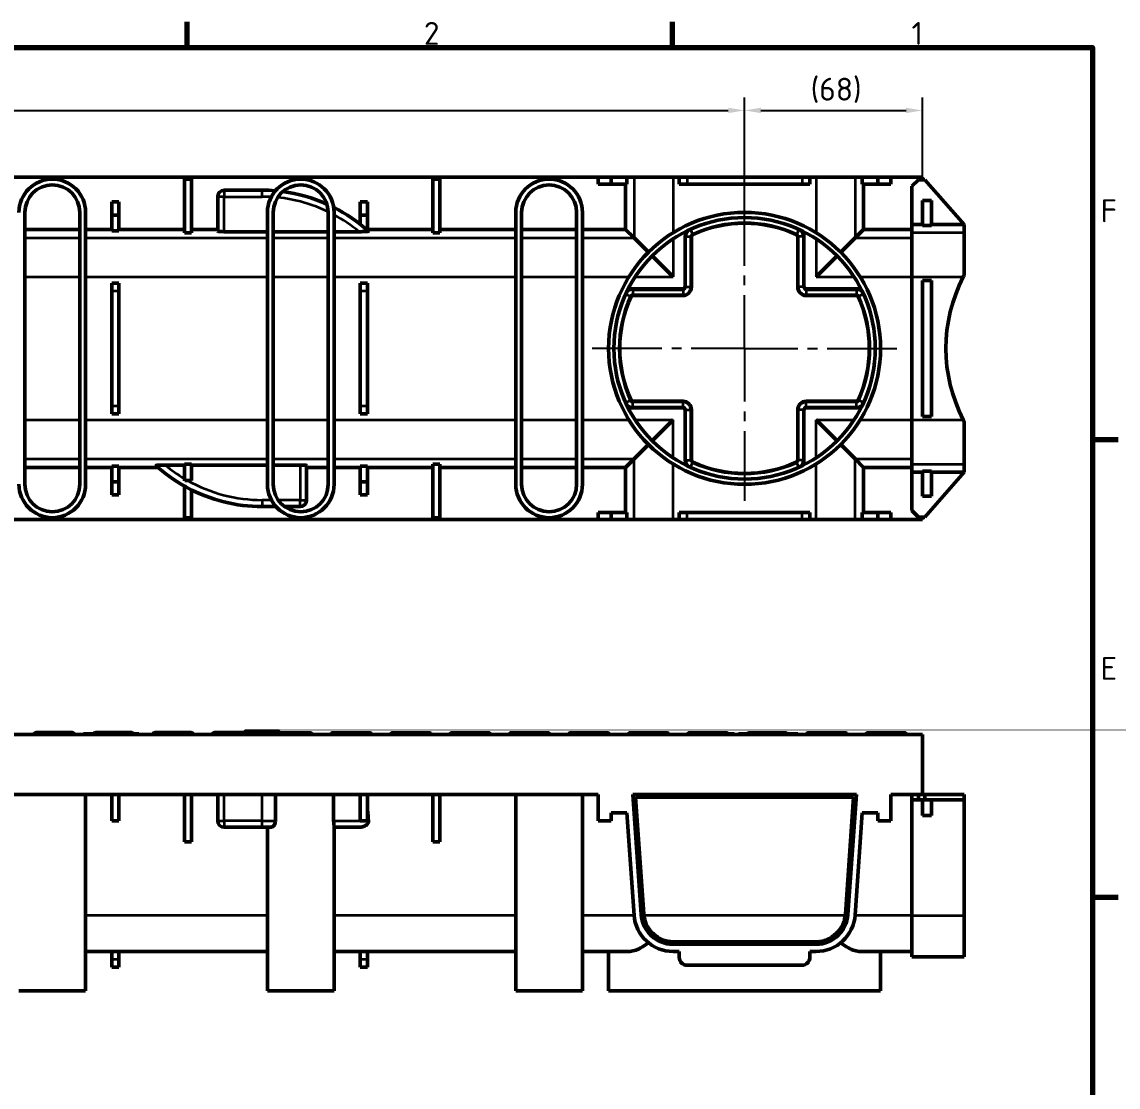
# Model space of a CAD drawing. Header units: millimetres. Extents: x 0 to 1485, y 0 to 1050.
# Drawn here: x 1050.5 to 1469.8, y 627.4 to 1034.7 of the extents above; entities that cross this region are included whole.
import ezdxf

# ---------------------------------------------------------------- set-up
doc = ezdxf.new("R2010")
doc.units = ezdxf.units.MM
doc.header["$LTSCALE"] = 2.5
for name, color, linetype, lineweight in [('Bemaßung (ISO)', 7, 'Continuous', 25), ('Mittelpunktmarkierung (ISO)', 7, 'Continuous', 25), ('Rahmen (ISO)', 7, 'Continuous', 70), ('Sichtbar (ISO)', 7, 'Continuous', 50), ('Sichtbar schmal (ISO)', 7, 'Continuous', 35)]:
    doc.layers.add(name, color=color, linetype=linetype, lineweight=lineweight)
doc.styles.add('Notiztext (DIN)', font='isocpeur.ttf')
doc.styles.add('TXT 3_5', font='isocpeur.ttf')
doc.dimstyles.new('Anrin Standard (DIN)', dxfattribs={"dimscale": 2.5, "dimtxt": 3.5, "dimasz": 2.5, "dimexe": 2, "dimexo": 0, "dimgap": 0.8, "dimtad": 1, "dimrnd": 1e-08, "dimtxsty": 'TXT 3_5', "dimcen": 0.09, "dimdle": 10, "dimclrd": 256, "dimclre": 256, "dimclrt": 256, "dimadec": 0, "dimazin": 2, "dimtfac": 0.714286, "dimtmove": 0, "dimatfit": 3, "dimfxl": 1, "dimtolj": 1, "dimlwd": -1, "dimlwe": -1, "dimarcsym": 0})

# ---------------------------------------------------------------- blocks, each defined once
blk = doc.blocks.new('Ränder Standardrahmen')
at = {"layer": 'Rahmen (ISO)'}
for p, q in [((445.5, 410), (445.5, 413.9)), ((519.75, 410), (519.75, 413.9)), ((584, 350), (587.9, 350)), ((584, 280), (587.9, 280))]:
    blk.add_line(p, q, dxfattribs=at)
at = {"layer": 'Rahmen (ISO)', "flags": 128}
blk.add_lwpolyline([(10, 10), (10, 410), (584, 410), (584, 10), (10, 10)], dxfattribs=at)
at = {"layer": 'Rahmen (ISO)', "char_height": 3.5, "attachment_point": 7, "style": 'Notiztext (DIN)'}
for s, insert in [('2', (481.7, 410.4)), ('1', (556.3, 410.4)), ('F', (585.23, 383.25)), ('E', (585.23, 313.25))]:
    blk.add_mtext(s, dxfattribs=dict(at, insert=insert))
blk = doc.blocks.new('*D23')
at = {"layer": 'Bemaßung (ISO)', "transparency": 16777216}
for p, q in [((457.9, 968.15), (457.9, 1005.9)), ((1326.9, 968.15), (1326.9, 1005.9)), ((464.15, 1000.9), (1320.65, 1000.9))]:
    blk.add_line(p, q, dxfattribs=at)
for points in [[(464.15, 1001.94), (464.15, 999.86), (457.9, 1000.9)], [(1320.65, 1001.94), (1320.65, 999.86), (1326.9, 1000.9)]]:
    blk.add_solid(points, dxfattribs=at)
at = {"layer": 'Defpoints', "color": 0, "transparency": 16777216}
for p in [(1326.9, 1000.9), (457.9, 968.15), (1326.9, 968.15)]:
    blk.add_point(p, dxfattribs=at)
at = {"layer": 'Bemaßung (ISO)', "transparency": 16777216, "insert": (884.12, 1011.65), "char_height": 8.75, "attachment_point": 1, "style": 'TXT 3_5'}
blk.add_mtext('\\A1;869', dxfattribs=at)
blk = doc.blocks.new('*D25')
at = {"layer": 'Bemaßung (ISO)', "transparency": 16777216}
for p, q in [((1326.9, 968.15), (1326.9, 1005.9)), ((1394.9, 975.4), (1394.9, 1005.9)), ((1333.15, 1000.9), (1388.65, 1000.9))]:
    blk.add_line(p, q, dxfattribs=at)
for points in [[(1333.15, 1001.94), (1333.15, 999.86), (1326.9, 1000.9)], [(1388.65, 1001.94), (1388.65, 999.86), (1394.9, 1000.9)]]:
    blk.add_solid(points, dxfattribs=at)
at = {"layer": 'Defpoints', "color": 0, "transparency": 16777216}
for p in [(1394.9, 1000.9), (1394.9, 975.4), (1326.9, 968.15)]:
    blk.add_point(p, dxfattribs=at)
at = {"layer": 'Bemaßung (ISO)', "transparency": 16777216, "insert": (1352.18, 1013.4), "char_height": 8.75, "attachment_point": 1, "style": 'TXT 3_5'}
blk.add_mtext('\\A1;\\fISOCPEUR|b0|i0;\\H8.7500;(68)', dxfattribs=at)

msp = doc.modelspace()

# ---------------------------------------------------------------- linework, layer by layer
at = {"layer": 'Mittelpunktmarkierung (ISO)', "linetype": 'Continuous'}
for p, q in [((1326.905, 941.524), (1326.905, 968.149)), ((1326.905, 934.024), (1326.905, 937.774)), ((1326.905, 909.899), (1326.905, 930.274)), ((1295.28, 909.899), (1268.655, 909.899)), ((1302.78, 909.899), (1299.03, 909.899)), ((1326.905, 909.899), (1306.53, 909.899)), ((1326.905, 909.899), (1347.28, 909.899)), ((1326.905, 909.899), (1326.905, 889.524)), ((1351.03, 909.899), (1354.78, 909.899)), ((1358.53, 909.899), (1385.155, 909.899)), ((1326.905, 885.774), (1326.905, 882.024)), ((1326.905, 878.274), (1326.905, 851.649))]:
    msp.add_line(p, q, dxfattribs=at)
at = {"layer": 'Sichtbar (ISO)'}
for p, q in [((948.405, 975.399), (1270.905, 975.399)), ((1112.655, 974.649), (1115.405, 974.649)), ((1112.655, 974.649), (1112.655, 954.141)), ((1115.405, 974.649), (1115.405, 954.141)), ((1207.655, 974.649), (1210.405, 974.649)), ((1207.655, 974.649), (1207.655, 954.141)), ((1210.405, 974.649), (1210.405, 954.141)), ((1270.905, 975.399), (1270.905, 972.649)), ((1275.905, 975.399), (1270.905, 975.399)), ((1275.905, 972.649), (1270.905, 972.649)), ((1275.905, 975.399), (1275.905, 972.649)), ((1281.894, 975.399), (1275.905, 975.399)), ((1281.894, 972.649), (1275.905, 972.649)), ((1281.405, 955.399), (1281.405, 972.649)), ((1281.894, 975.399), (1281.894, 972.649)), ((1284.625, 975.399), (1281.894, 975.399)), ((1284.625, 975.399), (1299.588, 975.399)), ((1301.905, 975.399), (1299.588, 975.399)), ((1304.905, 975.399), (1301.905, 975.399)), ((1301.905, 975.399), (1301.905, 972.649)), ((1301.905, 972.649), (1304.905, 972.649)), ((1304.905, 975.399), (1348.905, 975.399)), ((1348.905, 972.649), (1304.905, 972.649)), ((1351.905, 975.399), (1348.905, 975.399)), ((1348.905, 972.649), (1351.905, 972.649)), ((1354.222, 975.399), (1351.905, 975.399)), ((1351.905, 975.399), (1351.905, 972.649)), ((1354.222, 975.399), (1369.185, 975.399)), ((1371.916, 975.399), (1369.185, 975.399)), ((1371.916, 975.399), (1377.905, 975.399)), ((1371.916, 972.649), (1371.916, 975.399)), ((1377.905, 972.649), (1371.916, 972.649)), ((1372.405, 972.649), (1372.405, 955.399)), ((1377.905, 975.399), (1377.905, 972.649)), ((1377.905, 975.399), (1382.905, 975.399)), ((1382.905, 972.649), (1377.905, 972.649)), ((1382.905, 975.399), (1394.905, 975.399)), ((1382.905, 975.399), (1382.905, 972.649)), ((1390.905, 971.899), (1393.405, 974.399)), ((1393.405, 974.399), (1395.905, 974.399)), ((1394.905, 975.399), (1394.905, 974.399)), ((1410.905, 957.264), (1395.905, 974.399)), ((1142.405, 970.399), (1127.905, 970.399)), ((1390.905, 971.899), (1390.905, 957.264)), ((1084.905, 960.899), (1084.905, 965.899)), ((1084.905, 965.899), (1087.655, 965.899)), ((1087.655, 965.899), (1087.655, 960.899)), ((1125.405, 967.899), (1125.405, 954.7)), ((1179.905, 960.899), (1179.905, 965.899)), ((1179.905, 965.899), (1182.655, 965.899)), ((1182.655, 965.899), (1182.655, 960.899)), ((1394.905, 957.264), (1394.905, 966.399)), ((1394.905, 966.399), (1398.405, 966.399)), ((1398.405, 966.399), (1398.405, 957.264)), ((1051.655, 857.899), (1051.655, 961.899)), ((1072.655, 961.899), (1072.655, 857.899)), ((1074.905, 857.899), (1074.905, 961.899)), ((1084.905, 954.91), (1084.905, 960.899)), ((1084.905, 960.899), (1087.655, 960.899)), ((1087.655, 960.899), (1087.655, 954.91)), ((1144.405, 961.899), (1144.405, 857.899)), ((1146.655, 857.899), (1146.655, 961.899)), ((1167.655, 961.899), (1167.655, 857.899)), ((1169.905, 857.899), (1169.905, 961.899)), ((1179.905, 957.376), (1179.905, 960.899)), ((1179.905, 960.899), (1182.655, 960.899)), ((1182.655, 960.899), (1182.655, 955.068)), ((1239.405, 961.899), (1239.405, 857.899)), ((1241.655, 857.899), (1241.655, 961.899)), ((1262.655, 961.899), (1262.655, 857.899)), ((1264.905, 857.899), (1264.905, 961.899)), ((1390.905, 957.264), (1394.905, 957.264)), ((1390.905, 957.264), (1390.905, 954.175)), ((1394.905, 956.845), (1394.905, 957.264)), ((1398.405, 956.845), (1394.905, 956.845)), ((1398.405, 957.264), (1410.905, 957.264)), ((1398.405, 957.264), (1398.405, 956.845)), ((1410.905, 957.264), (1410.905, 954.175)), ((1051.655, 955.399), (1072.655, 955.399)), ((1074.905, 955.399), (1084.905, 955.399)), ((1087.655, 954.91), (1084.905, 954.91)), ((1087.655, 955.399), (1112.655, 955.399)), ((1115.405, 954.141), (1112.655, 954.141)), ((1115.405, 955.399), (1125.405, 955.399)), ((1144.405, 954.525), (1127.905, 954.525)), ((1167.655, 954.525), (1146.655, 954.525)), ((1179.453, 954.525), (1169.905, 954.525)), ((1182.655, 955.399), (1207.655, 955.399)), ((1210.405, 954.141), (1207.655, 954.141)), ((1210.405, 955.399), (1239.405, 955.399)), ((1241.655, 955.399), (1262.655, 955.399)), ((1264.905, 955.399), (1281.405, 955.399)), ((1284.625, 952.179), (1281.405, 955.399)), ((1284.625, 952.179), (1290.135, 946.669)), ((1363.675, 946.669), (1369.185, 952.179)), ((1372.405, 955.399), (1369.185, 952.179)), ((1372.405, 955.399), (1390.905, 955.399)), ((1390.905, 937.216), (1390.905, 954.175)), ((1410.905, 937.899), (1410.905, 954.175)), ((1291.55, 945.255), (1299.588, 937.216)), ((1354.222, 937.216), (1362.26, 945.255)), ((1084.905, 931.899), (1084.905, 934.899)), ((1084.905, 934.899), (1087.655, 934.899)), ((1087.655, 931.899), (1087.655, 934.899)), ((1179.905, 931.899), (1179.905, 934.899)), ((1179.905, 934.899), (1182.655, 934.899)), ((1182.655, 931.899), (1182.655, 934.899)), ((1390.905, 937.216), (1390.905, 882.583)), ((1394.905, 883.899), (1394.905, 935.899)), ((1394.905, 935.899), (1398.405, 935.899)), ((1398.405, 935.899), (1398.405, 883.899)), ((1084.905, 931.899), (1084.905, 887.899)), ((1087.655, 931.899), (1087.655, 887.899)), ((1179.905, 931.899), (1179.905, 887.899)), ((1182.655, 931.899), (1182.655, 887.899)), ((1084.905, 884.899), (1084.905, 887.899)), ((1084.905, 884.899), (1087.655, 884.899)), ((1087.655, 884.899), (1087.655, 887.899)), ((1179.905, 884.899), (1179.905, 887.899)), ((1179.905, 884.899), (1182.655, 884.899)), ((1182.655, 884.899), (1182.655, 887.899)), ((1299.588, 882.583), (1291.55, 874.544)), ((1362.26, 874.544), (1354.222, 882.583)), ((1390.905, 865.624), (1390.905, 882.583)), ((1398.405, 883.899), (1394.905, 883.899)), ((1410.905, 865.624), (1410.905, 881.899)), ((1290.135, 873.13), (1284.625, 867.619)), ((1369.185, 867.619), (1363.675, 873.13)), ((1051.655, 864.399), (1072.655, 864.399)), ((1074.905, 864.399), (1084.905, 864.399)), ((1084.905, 864.889), (1084.905, 858.899)), ((1084.905, 864.889), (1087.655, 864.889)), ((1087.655, 864.889), (1087.655, 858.899)), ((1087.655, 864.399), (1102.53, 864.399)), ((1105.357, 865.273), (1112.655, 865.273)), ((1112.655, 859.27), (1112.655, 865.658)), ((1112.655, 865.658), (1115.405, 865.658)), ((1115.405, 865.658), (1115.405, 859.391)), ((1115.405, 865.273), (1144.405, 865.273)), ((1146.655, 865.273), (1156.905, 865.273)), ((1159.405, 851.899), (1159.405, 865.099)), ((1159.405, 864.399), (1167.655, 864.399)), ((1169.905, 864.399), (1179.905, 864.399)), ((1179.905, 864.889), (1179.905, 858.899)), ((1179.905, 864.889), (1182.655, 864.889)), ((1182.655, 864.889), (1182.655, 858.899)), ((1182.655, 864.399), (1207.655, 864.399)), ((1207.655, 845.149), (1207.655, 865.658)), ((1207.655, 865.658), (1210.405, 865.658)), ((1210.405, 865.658), (1210.405, 845.149)), ((1210.405, 864.399), (1239.405, 864.399)), ((1241.655, 864.399), (1262.655, 864.399)), ((1264.905, 864.399), (1281.405, 864.399)), ((1281.405, 864.399), (1284.625, 867.619)), ((1281.405, 847.149), (1281.405, 864.399)), ((1369.185, 867.619), (1372.405, 864.399)), ((1372.405, 864.399), (1390.905, 864.399)), ((1372.405, 864.399), (1372.405, 847.149)), ((1390.905, 865.624), (1390.905, 862.534)), ((1410.905, 865.624), (1410.905, 862.534)), ((1390.905, 862.534), (1394.905, 862.534)), ((1390.905, 862.534), (1390.905, 847.899)), ((1394.905, 862.534), (1394.905, 862.954)), ((1394.905, 862.954), (1398.405, 862.954)), ((1394.905, 853.399), (1394.905, 862.534)), ((1395.905, 845.399), (1410.905, 862.534)), ((1398.405, 862.954), (1398.405, 862.534)), ((1398.405, 862.534), (1410.905, 862.534)), ((1398.405, 862.534), (1398.405, 853.399)), ((1084.905, 858.899), (1087.655, 858.899)), ((1084.905, 858.899), (1084.905, 853.899)), ((1087.655, 858.899), (1087.655, 853.899)), ((1112.655, 845.149), (1112.655, 857.331)), ((1113.893, 859.391), (1115.405, 859.391)), ((1115.405, 855.758), (1115.405, 845.149)), ((1179.905, 858.899), (1182.655, 858.899)), ((1179.905, 858.899), (1179.905, 853.899)), ((1182.655, 858.899), (1182.655, 853.899)), ((1084.905, 853.899), (1087.655, 853.899)), ((1179.905, 853.899), (1182.655, 853.899)), ((1398.405, 853.399), (1394.905, 853.399)), ((1142.405, 849.399), (1147.652, 849.399)), ((1150.991, 849.399), (1156.905, 849.399)), ((1270.905, 844.399), (1270.905, 847.149)), ((1275.905, 847.149), (1270.905, 847.149)), ((1275.905, 844.399), (1275.905, 847.149)), ((1281.894, 847.149), (1275.905, 847.149)), ((1281.894, 844.399), (1281.894, 847.149)), ((1301.905, 847.149), (1304.905, 847.149)), ((1301.905, 844.399), (1301.905, 847.149)), ((1348.905, 847.149), (1304.905, 847.149)), ((1348.905, 847.149), (1351.905, 847.149)), ((1351.905, 844.399), (1351.905, 847.149)), ((1377.905, 847.149), (1371.916, 847.149)), ((1371.916, 847.149), (1371.916, 844.399)), ((1377.905, 844.399), (1377.905, 847.149)), ((1382.905, 847.149), (1377.905, 847.149)), ((1382.905, 844.399), (1382.905, 847.149)), ((1393.405, 845.399), (1390.905, 847.899)), ((948.405, 844.399), (1270.905, 844.399)), ((1115.405, 845.149), (1112.655, 845.149)), ((1210.405, 845.149), (1207.655, 845.149)), ((1275.905, 844.399), (1270.905, 844.399)), ((1281.894, 844.399), (1275.905, 844.399)), ((1284.625, 844.399), (1281.894, 844.399)), ((1284.625, 844.399), (1299.588, 844.399)), ((1301.905, 844.399), (1299.588, 844.399)), ((1304.905, 844.399), (1301.905, 844.399)), ((1304.905, 844.399), (1348.905, 844.399)), ((1351.905, 844.399), (1348.905, 844.399)), ((1354.222, 844.399), (1351.905, 844.399)), ((1354.222, 844.399), (1369.185, 844.399)), ((1371.916, 844.399), (1369.185, 844.399)), ((1371.916, 844.399), (1377.905, 844.399)), ((1377.905, 844.399), (1382.905, 844.399)), ((1382.905, 844.399), (1394.905, 844.399)), ((1393.405, 845.399), (1395.905, 845.399)), ((1394.905, 845.399), (1394.905, 844.399)), ((1056.25, 762.983), (1066.532, 762.983)), ((1066.532, 762.983), (1069.029, 762.983)), ((1069.029, 762.983), (1069.469, 762.983)), ((1078.978, 762.983), (1087.313, 762.983)), ((1091.987, 762.983), (1087.313, 762.983)), ((1091.987, 762.983), (1092.196, 762.983)), ((1101.705, 762.983), (1101.705, 762.983)), ((1109.188, 762.983), (1101.705, 762.983)), ((1109.188, 762.983), (1111.987, 762.983)), ((1111.987, 762.983), (1114.484, 762.983)), ((1114.484, 762.983), (1114.923, 762.983)), ((1124.432, 762.983), (1124.58, 762.983)), ((1133.808, 762.983), (1124.58, 762.983)), ((1133.808, 762.983), (1134.714, 762.983)), ((1134.714, 762.983), (1137.211, 762.983)), ((1139.155, 763.483), (1135.905, 763.483)), ((1137.211, 762.983), (1137.651, 762.983)), ((1145.655, 763.483), (1139.155, 763.483)), ((1148.905, 763.483), (1145.655, 763.483)), ((1147.159, 762.983), (1147.783, 762.983)), ((1158.013, 762.983), (1147.783, 762.983)), ((1158.013, 762.983), (1159.938, 762.983)), ((1159.938, 762.983), (1160.378, 762.983)), ((1169.887, 762.983), (1171.323, 762.983)), ((1181.842, 762.983), (1171.323, 762.983)), ((1181.842, 762.983), (1182.666, 762.983)), ((1182.666, 762.983), (1183.105, 762.983)), ((1192.614, 762.983), (1195.218, 762.983)), ((1205.32, 762.983), (1195.218, 762.983)), ((1205.32, 762.983), (1205.393, 762.983)), ((1205.393, 762.983), (1205.832, 762.983)), ((1215.341, 762.983), (1219.495, 762.983)), ((1228.462, 762.983), (1219.495, 762.983)), ((1228.462, 762.983), (1228.56, 762.983)), ((1238.069, 762.983), (1244.195, 762.983)), ((1251.279, 762.983), (1244.195, 762.983)), ((1251.279, 762.983), (1251.287, 762.983)), ((1260.796, 762.983), (1269.381, 762.983)), ((1273.77, 762.983), (1269.381, 762.983)), ((1273.77, 762.983), (1274.014, 762.983)), ((1283.523, 762.983), (1293.805, 762.983)), ((1293.805, 762.983), (1296.302, 762.983)), ((1296.302, 762.983), (1296.741, 762.983)), ((1306.25, 762.983), (1312.176, 762.983)), ((1319.466, 762.983), (1312.176, 762.983)), ((1319.466, 762.983), (1319.469, 762.983)), ((1328.978, 762.983), (1337.313, 762.983)), ((1341.987, 762.983), (1337.313, 762.983)), ((1341.987, 762.983), (1342.196, 762.983)), ((1359.188, 762.983), (1351.705, 762.983)), ((1351.705, 762.983), (1351.705, 762.983)), ((1359.188, 762.983), (1361.987, 762.983)), ((1361.987, 762.983), (1364.484, 762.983)), ((1364.484, 762.983), (1364.923, 762.983)), ((1374.432, 762.983), (1374.58, 762.983)), ((1383.808, 762.983), (1374.58, 762.983)), ((1383.808, 762.983), (1384.714, 762.983)), ((1384.714, 762.983), (1387.211, 762.983)), ((1387.211, 762.983), (1387.651, 762.983)), ((389.905, 762.233), (1394.905, 762.233)), ((1074.071, 762.233), (1074.115, 762.483)), ((1078.562, 762.483), (1074.115, 762.483)), ((1078.606, 762.233), (1078.562, 762.483)), ((1080.248, 762.483), (1080.204, 762.233)), ((1080.248, 762.483), (1084.688, 762.483)), ((1084.695, 762.483), (1084.688, 762.483)), ((1084.739, 762.233), (1084.695, 762.483)), ((1086.337, 762.233), (1086.381, 762.483)), ((1087.465, 762.483), (1086.381, 762.483)), ((1087.484, 762.233), (1087.465, 762.483)), ((1089.289, 762.483), (1087.465, 762.483)), ((1089.351, 762.233), (1089.289, 762.483)), ((1090.781, 762.483), (1090.737, 762.233)), ((1090.781, 762.483), (1092.938, 762.483)), ((1095.229, 762.483), (1092.938, 762.483)), ((1095.273, 762.233), (1095.229, 762.483)), ((1142.405, 762.233), (1142.405, 762.902)), ((1313.635, 762.483), (1313.591, 762.233)), ((1313.635, 762.483), (1315.792, 762.483)), ((1317.616, 762.483), (1315.792, 762.483)), ((1317.66, 762.233), (1317.616, 762.483)), ((1318.915, 762.483), (1318.871, 762.233)), ((1318.915, 762.483), (1321.072, 762.483)), ((1322.896, 762.483), (1321.072, 762.483)), ((1322.94, 762.233), (1322.896, 762.483)), ((1324.538, 762.233), (1324.582, 762.483)), ((1325.382, 762.483), (1324.582, 762.483)), ((1325.338, 762.233), (1325.382, 762.483)), ((1326.004, 762.483), (1325.382, 762.483)), ((1325.938, 762.233), (1326.004, 762.483)), ((1327.068, 762.483), (1326.004, 762.483)), ((1327.097, 762.233), (1327.068, 762.483)), ((1329.029, 762.483), (1327.068, 762.483)), ((1329.073, 762.233), (1329.029, 762.483)), ((1330.671, 762.233), (1330.715, 762.483)), ((1331.799, 762.483), (1330.715, 762.483)), ((1331.817, 762.233), (1331.799, 762.483)), ((1333.289, 762.483), (1331.799, 762.483)), ((1333.352, 762.233), (1333.289, 762.483)), ((1335.004, 762.233), (1335.048, 762.483)), ((1336.029, 762.483), (1335.048, 762.483)), ((1339.33, 762.483), (1336.029, 762.483)), ((1336.073, 762.233), (1336.029, 762.483)), ((1339.302, 762.233), (1339.33, 762.483)), ((1341.095, 762.483), (1339.33, 762.483)), ((1341.139, 762.233), (1341.095, 762.483)), ((1342.737, 762.233), (1342.781, 762.483)), ((1347.229, 762.483), (1342.781, 762.483)), ((1347.273, 762.233), (1347.229, 762.483)), ((1394.905, 762.233), (1394.905, 739.233)), ((948.405, 739.233), (1270.905, 739.233)), ((1074.905, 664.233), (1074.905, 739.233)), ((1084.905, 729.233), (1084.905, 739.233)), ((1087.655, 739.233), (1087.655, 729.233)), ((1112.655, 739.233), (1112.655, 721.233)), ((1115.405, 739.233), (1115.405, 721.233)), ((1125.405, 739.233), (1125.405, 729.233)), ((1147.466, 739.233), (1147.466, 729.233)), ((1169.752, 729.233), (1169.752, 739.233)), ((1179.905, 729.233), (1179.905, 739.233)), ((1182.655, 739.233), (1182.655, 729.233)), ((1207.655, 739.233), (1207.655, 721.233)), ((1210.405, 739.233), (1210.405, 721.233)), ((1239.405, 664.233), (1239.405, 739.233)), ((1264.905, 664.233), (1264.905, 739.233)), ((1270.905, 729.233), (1270.905, 739.233)), ((1284.162, 739.233), (1369.648, 739.233)), ((1284.162, 739.233), (1287.368, 693.378)), ((1287.438, 693.453), (1284.237, 739.233)), ((1368.573, 738.233), (1285.237, 738.233)), ((1285.237, 738.233), (1288.368, 693.448)), ((1365.442, 693.448), (1368.573, 738.233)), ((1366.372, 693.453), (1369.573, 739.233)), ((1366.442, 693.378), (1369.648, 739.233)), ((1382.905, 739.233), (1394.905, 739.233)), ((1382.905, 729.233), (1382.905, 739.233)), ((1390.905, 739.233), (1390.905, 737.233)), ((1393.405, 737.233), (1393.405, 739.233)), ((1394.905, 739.233), (1395.905, 739.233)), ((1395.905, 739.233), (1410.905, 739.233)), ((1395.905, 737.233), (1395.905, 739.233)), ((1410.905, 739.233), (1410.905, 737.233)), ((1390.905, 737.233), (1390.905, 693.047)), ((1390.905, 737.233), (1393.405, 737.233)), ((1393.405, 737.233), (1395.905, 737.233)), ((1394.905, 731.233), (1394.905, 737.233)), ((1410.905, 737.233), (1395.905, 737.233)), ((1398.405, 737.233), (1398.405, 731.233)), ((1410.905, 737.233), (1410.905, 693.047)), ((1275.905, 732.233), (1275.905, 729.233)), ((1281.894, 732.233), (1275.905, 732.233)), ((1284.625, 693.186), (1281.894, 732.233)), ((1371.916, 732.233), (1369.185, 693.186)), ((1371.916, 732.233), (1377.905, 732.233)), ((1377.905, 732.233), (1377.905, 729.233)), ((1398.405, 731.233), (1394.905, 731.233)), ((1084.905, 729.233), (1087.655, 729.233)), ((1127.905, 726.733), (1142.405, 726.733)), ((1145.851, 726.733), (1142.405, 726.733)), ((1144.405, 664.233), (1144.405, 726.733)), ((1169.905, 664.233), (1169.905, 726.872)), ((1179.453, 726.733), (1169.905, 726.733)), ((1179.905, 729.233), (1182.655, 729.233)), ((1275.905, 729.233), (1270.905, 729.233)), ((1377.905, 729.233), (1382.905, 729.233)), ((1115.405, 721.233), (1112.655, 721.233)), ((1210.405, 721.233), (1207.655, 721.233)), ((1287.453, 693.262), (1288.376, 693.341)), ((1365.434, 693.341), (1366.357, 693.262)), ((1390.905, 677.233), (1390.905, 693.047)), ((1410.905, 677.246), (1410.905, 693.047)), ((1074.905, 679.233), (1144.405, 679.233)), ((1084.905, 679.233), (1084.905, 676.233)), ((1087.655, 679.233), (1087.655, 676.233)), ((1169.905, 679.233), (1239.405, 679.233)), ((1179.905, 679.233), (1179.905, 676.233)), ((1182.655, 679.233), (1182.655, 676.233)), ((1264.905, 679.233), (1282.658, 679.233)), ((1274.905, 679.233), (1274.905, 664.233)), ((1299.588, 682.961), (1299.588, 681.983)), ((1299.588, 682.961), (1354.222, 682.961)), ((1299.588, 681.983), (1354.222, 681.983)), ((1301.905, 679.233), (1299.588, 679.233)), ((1301.905, 679.233), (1301.905, 676.983)), ((1354.222, 679.233), (1351.905, 679.233)), ((1351.905, 676.983), (1351.905, 679.233)), ((1354.222, 682.961), (1354.222, 681.983)), ((1371.152, 679.233), (1390.905, 679.233)), ((1378.905, 679.233), (1378.905, 664.233)), ((1084.905, 673.233), (1084.905, 676.233)), ((1087.655, 673.233), (1087.655, 676.233)), ((1179.905, 673.233), (1179.905, 676.233)), ((1182.655, 673.233), (1182.655, 676.233)), ((1390.905, 677.233), (1410.546, 677.233)), ((1084.905, 673.233), (1087.655, 673.233)), ((1179.905, 673.233), (1182.655, 673.233)), ((1304.905, 673.983), (1348.905, 673.983)), ((1049.405, 664.233), (1074.905, 664.233)), ((1144.405, 664.233), (1169.905, 664.233)), ((1239.405, 664.233), (1264.905, 664.233)), ((1378.905, 664.233), (1274.905, 664.233))]:
    msp.add_line(p, q, dxfattribs=at)
for radius in [52, 50]:
    msp.add_circle((1326.905, 909.899), radius, dxfattribs=at)
for centre, radius, start, end in [((1062.155, 961.899), 12.75, 0, 180), ((1157.155, 961.899), 12.75, 0, 180), ((1252.155, 961.899), 12.75, 0, 180), ((1062.155, 961.899), 10.5, 0, 180), ((1127.905, 967.899), 2.5, 90, 180), ((1142.405, 909.899), 60.5, 85.20124, 90), ((1157.155, 961.899), 10.5, 0, 180), ((1142.405, 909.899), 60.5, 65.85393, 82.47369), ((1252.155, 961.899), 10.5, 0, 180), ((1142.405, 909.899), 60.5, 47.7747, 63.12638), ((1463.405, 909.899), 59.5, 152.67072, 207.32928), ((1142.405, 909.899), 60.5, 227.7747, 240.54528), ((1062.155, 857.899), 12.75, 180, 0), ((1062.155, 857.899), 10.5, 180, 0), ((1142.405, 909.899), 60.5, 241.8751, 270), ((1157.155, 857.899), 12.75, 180, 0), ((1157.155, 857.899), 10.5, 180, 0), ((1252.155, 857.899), 12.75, 180, 0), ((1252.155, 857.899), 10.5, 180, 0), ((1156.905, 851.899), 2.5, 270, 0), ((1056.25, 761.483), 1.5, 90, 150), ((1069.469, 761.483), 1.5, 30, 90), ((1078.978, 761.483), 1.5, 90, 138.18969), ((1092.196, 761.483), 1.5, 41.81031, 90), ((1101.705, 761.483), 1.5, 90, 150), ((1101.705, 761.483), 1.5, 90, 150), ((1109.188, 761.483), 1.5, 30, 90), ((1114.923, 761.483), 1.5, 30, 90), ((1124.432, 761.483), 1.5, 90, 150), ((1133.808, 761.483), 1.5, 30, 90), ((1137.651, 761.483), 1.5, 30, 90), ((1147.159, 761.483), 1.5, 90, 150), ((1158.013, 761.483), 1.5, 30, 90), ((1160.378, 761.483), 1.5, 30, 90), ((1169.887, 761.483), 1.5, 90, 150), ((1181.842, 761.483), 1.5, 30, 90), ((1183.105, 761.483), 1.5, 30, 90), ((1192.614, 761.483), 1.5, 90, 150), ((1205.32, 761.483), 1.5, 30, 90), ((1205.832, 761.483), 1.5, 30, 90), ((1215.341, 761.483), 1.5, 90, 150), ((1228.462, 761.483), 1.5, 30, 90), ((1228.56, 761.483), 1.5, 30, 90), ((1238.069, 761.483), 1.5, 90, 150), ((1251.287, 761.483), 1.5, 30, 90), ((1260.796, 761.483), 1.5, 90, 150), ((1274.014, 761.483), 1.5, 30, 90), ((1283.523, 761.483), 1.5, 90, 150), ((1296.741, 761.483), 1.5, 30, 90), ((1306.25, 761.483), 1.5, 90, 150), ((1319.469, 761.483), 1.5, 41.81031, 90), ((1328.978, 761.483), 1.5, 90, 138.18969), ((1342.196, 761.483), 1.5, 41.81031, 90), ((1351.705, 761.483), 1.5, 90, 150), ((1351.705, 761.483), 1.5, 90, 150), ((1359.188, 761.483), 1.5, 30, 90), ((1364.923, 761.483), 1.5, 30, 90), ((1374.432, 761.483), 1.5, 90, 150), ((1383.808, 761.483), 1.5, 30, 90), ((1387.651, 761.483), 1.5, 30, 90), ((1127.905, 729.233), 2.5, 180, 270), ((1299.588, 694.233), 15, 184, 270), ((1299.588, 694.233), 12.25, 184, 270), ((1354.222, 694.233), 12.25, 270, 356), ((1354.222, 694.233), 15, 270, 356), ((1304.905, 676.983), 3, 180, 270), ((1348.905, 676.983), 3, 270, 0)]:
    msp.add_arc(centre, radius, start, end, dxfattribs=at)
for centre, major_axis, start_param, end_param in [((1127.905, 954.7), (-2.5, 0), 0, 1.5707963), ((1156.905, 865.099), (2.5, 0), 0, 1.5707963), ((1142.405, 88.552), (0, 865.19), 5.5462149, 5.5553041)]:
    msp.add_ellipse(centre, major_axis=major_axis, ratio=0.0699268, start_param=start_param, end_param=end_param, dxfattribs=at)
for points, knots in [([(1183.064, 954.7), (1183.085, 954.681), (1183.026, 954.659), (1182.787, 954.622), (1182.543, 954.601), (1181.982, 954.568), (1181.541, 954.553), (1180.637, 954.531), (1179.994, 954.525), (1179.453, 954.525)], [0, 0, 0, 0, 0.08076744, 0.08076744, 0.17654422, 0.17654422, 0.30023834, 0.30023834, 0.46260261, 0.46260261, 0.46260261, 0.46260261]), ([(1304.643, 954.67), (1305.074, 954.885), (1305.596, 955.144), (1306.179, 955.339), (1306.182, 955.34), (1306.184, 955.341)], [0.22702027, 0.22702027, 0.22702027, 0.22702027, 0.37950364, 0.37950364, 0.38010212, 0.38010212, 0.38010212, 0.38010212]), ([(1347.626, 955.341), (1347.628, 955.34), (1347.631, 955.339), (1348.214, 955.144), (1348.736, 954.885), (1349.167, 954.67)], [-0.00075289, -0.00075289, -0.00075289, -0.00075289, 0, 0, 0.19182287, 0.19182287, 0.19182287, 0.19182287]), ([(1410.546, 937.216), (1410.663, 937.443), (1410.782, 937.669), (1410.903, 937.896), (1410.904, 937.898), (1410.905, 937.899)], [7.153028653, 7.153028653, 7.153028653, 7.153028653, 7.224213233, 7.224213233, 7.224680205, 7.224680205, 7.224680205, 7.224680205]), ([(1281.464, 930.62), (1281.464, 930.623), (1281.465, 930.625), (1281.661, 931.208), (1281.919, 931.731), (1282.135, 932.162)], [-0.00075289, -0.00075289, -0.00075289, -0.00075289, 0, 0, 0.19182308, 0.19182308, 0.19182308, 0.19182308]), ([(1371.675, 932.162), (1371.891, 931.731), (1372.149, 931.208), (1372.345, 930.625), (1372.346, 930.623), (1372.346, 930.62)], [0.22702025, 0.22702025, 0.22702025, 0.22702025, 0.37950369, 0.37950369, 0.38010217, 0.38010217, 0.38010217, 0.38010217]), ([(1282.135, 887.637), (1281.919, 888.068), (1281.661, 888.59), (1281.465, 889.174), (1281.464, 889.176), (1281.464, 889.178)], [0.22702028, 0.22702028, 0.22702028, 0.22702028, 0.37950338, 0.37950338, 0.38010186, 0.38010186, 0.38010186, 0.38010186]), ([(1372.346, 889.178), (1372.346, 889.176), (1372.345, 889.174), (1372.149, 888.59), (1371.891, 888.068), (1371.675, 887.637)], [-0.00075289, -0.00075289, -0.00075289, -0.00075289, 0, 0, 0.19182313, 0.19182313, 0.19182313, 0.19182313]), ([(1410.905, 881.899), (1410.904, 881.901), (1410.903, 881.902), (1410.782, 882.129), (1410.663, 882.356), (1410.546, 882.583)], [1.819938243, 1.819938243, 1.819938243, 1.819938243, 1.820405215, 1.820405215, 1.891589795, 1.891589795, 1.891589795, 1.891589795]), ([(1101.746, 865.099), (1101.725, 865.117), (1101.784, 865.139), (1102.023, 865.177), (1102.267, 865.198), (1102.828, 865.23), (1103.269, 865.246), (1104.173, 865.267), (1104.816, 865.273), (1105.357, 865.273)], [0, 0, 0, 0, 0.08076744, 0.08076744, 0.17654422, 0.17654422, 0.30023834, 0.30023834, 0.46260261, 0.46260261, 0.46260261, 0.46260261]), ([(1306.184, 864.458), (1306.182, 864.459), (1306.179, 864.459), (1305.596, 864.655), (1305.074, 864.913), (1304.643, 865.129)], [-0.00075289, -0.00075289, -0.00075289, -0.00075289, 0, 0, 0.19182324, 0.19182324, 0.19182324, 0.19182324]), ([(1349.167, 865.129), (1348.736, 864.913), (1348.214, 864.655), (1347.631, 864.459), (1347.628, 864.459), (1347.626, 864.458)], [0.22702025, 0.22702025, 0.22702025, 0.22702025, 0.37950367, 0.37950367, 0.38010215, 0.38010215, 0.38010215, 0.38010215]), ([(1112.655, 859.27), (1112.713, 859.284), (1112.771, 859.296), (1113.153, 859.369), (1113.556, 859.391), (1113.893, 859.391)], [0.4589928, 0.4589928, 0.4589928, 0.4589928, 0.47604223, 0.47604223, 0.57709362, 0.57709362, 0.57709362, 0.57709362]), ([(1147.466, 729.233), (1147.466, 728.967), (1147.432, 728.707), (1147.299, 728.186), (1147.196, 727.936), (1146.927, 727.454), (1146.754, 727.237), (1146.376, 726.894), (1146.17, 726.78), (1145.935, 726.737), (1145.892, 726.733), (1145.851, 726.733)], [0.0004749, 0.0004749, 0.0004749, 0.0004749, 0.0801105, 0.0801105, 0.1687137, 0.1687137, 0.27565213, 0.27565213, 0.39539571, 0.39539571, 0.42224504, 0.42224504, 0.42224504, 0.42224504]), ([(1169.905, 726.872), (1169.905, 726.991), (1169.887, 727.182), (1169.839, 727.655), (1169.812, 727.921), (1169.779, 728.382), (1169.769, 728.547), (1169.756, 728.887), (1169.752, 729.059), (1169.752, 729.233)], [0, 0, 0, 0, 0.12052318, 0.12052318, 0.22450385, 0.22450385, 0.27814382, 0.27814382, 0.33044083, 0.33044083, 0.33044083, 0.33044083]), ([(1183.064, 729.233), (1183.085, 728.965), (1183.026, 728.648), (1182.787, 728.112), (1182.543, 727.816), (1181.982, 727.349), (1181.541, 727.125), (1180.637, 726.822), (1179.994, 726.733), (1179.453, 726.733)], [0, 0, 0, 0, 0.08076744, 0.08076744, 0.17654422, 0.17654422, 0.30023834, 0.30023834, 0.46260261, 0.46260261, 0.46260261, 0.46260261]), ([(1287.453, 693.262), (1287.491, 692.795), (1287.556, 692.326), (1287.811, 691.055), (1288.057, 690.263), (1289.009, 688.013), (1289.939, 686.684), (1292.028, 684.57), (1293.348, 683.641), (1295.553, 682.678), (1296.326, 682.426), (1297.926, 682.08), (1298.752, 681.987), (1299.588, 681.983)], [-1.8843533, -1.8843533, -1.8843533, -1.8843533, -1.7443609, -1.7443609, -1.5003022, -1.5003022, -1.0121848, -1.0121848, -0.5060924, -0.5060924, -0.2530462, -0.2530462, 0, 0, 0, 0]), ([(1288.39, 693.186), (1288.507, 691.97), (1288.824, 690.808), (1289.848, 688.513), (1290.591, 687.429), (1292.028, 685.919), (1292.648, 685.392), (1293.64, 684.711), (1293.981, 684.502), (1294.674, 684.126), (1295.027, 683.957), (1295.391, 683.806)], [0.0004844, 0.0004844, 0.0004844, 0.0004844, 0.3679642, 0.3679642, 0.784316, 0.784316, 1.0496651, 1.0496651, 1.1804512, 1.1804512, 1.3067912, 1.3067912, 1.3067912, 1.3067912]), ([(1366.357, 693.262), (1366.319, 692.795), (1366.254, 692.326), (1365.999, 691.055), (1365.753, 690.263), (1364.801, 688.013), (1363.871, 686.684), (1361.782, 684.57), (1360.462, 683.641), (1358.257, 682.678), (1357.484, 682.426), (1355.884, 682.08), (1355.058, 681.987), (1354.222, 681.983)], [-1.8843533, -1.8843533, -1.8843533, -1.8843533, -1.7443609, -1.7443609, -1.5003022, -1.5003022, -1.0121848, -1.0121848, -0.5060924, -0.5060924, -0.2530462, -0.2530462, 0, 0, 0, 0]), ([(1358.419, 683.806), (1358.735, 683.938), (1359.044, 684.083), (1360.524, 684.861), (1361.643, 685.713), (1363.292, 687.566), (1363.888, 688.444), (1364.645, 690.006), (1364.883, 690.631), (1365.238, 691.901), (1365.358, 692.537), (1365.42, 693.186)], [0, 0, 0, 0, 0.1096651, 0.1096651, 0.5431808, 0.5431808, 0.8537438, 0.8537438, 1.043901, 1.043901, 1.224298, 1.224298, 1.224298, 1.224298]), ([(1295.391, 683.806), (1296.049, 683.518), (1296.755, 683.289), (1297.844, 683.072), (1298.201, 683.021), (1298.904, 682.962), (1299.246, 682.952), (1299.588, 682.961)], [0, 0, 0, 0, 0.23110655, 0.23110655, 0.34066294, 0.34066294, 0.44348857, 0.44348857, 0.44348857, 0.44348857]), ([(1354.222, 682.961), (1354.843, 682.944), (1355.454, 682.991), (1356.448, 683.16), (1356.83, 683.25), (1357.621, 683.485), (1358.028, 683.635), (1358.419, 683.806)], [0, 0, 0, 0, 0.18652385, 0.18652385, 0.30788695, 0.30788695, 0.44526095, 0.44526095, 0.44526095, 0.44526095]), ([(1282.658, 679.233), (1283.314, 679.233), (1284.031, 679.347), (1285.548, 679.802), (1286.347, 680.142), (1288.15, 681.115), (1289.161, 681.796), (1290.135, 682.586)], [7.4275348, 7.4275348, 7.4275348, 7.4275348, 7.8023012, 7.8023012, 8.1770676, 8.1770676, 8.6324272, 8.6324272, 8.6324272, 8.6324272]), ([(1363.675, 682.586), (1364.649, 681.796), (1365.66, 681.115), (1367.463, 680.142), (1368.262, 679.802), (1369.779, 679.347), (1370.496, 679.233), (1371.152, 679.233)], [1.4739878, 1.4739878, 1.4739878, 1.4739878, 1.9293475, 1.9293475, 2.3041139, 2.3041139, 2.6788802, 2.6788802, 2.6788802, 2.6788802]), ([(1410.546, 677.233), (1410.663, 677.233), (1410.782, 677.237), (1410.903, 677.246), (1410.904, 677.246), (1410.905, 677.246)], [7.153028653, 7.153028653, 7.153028653, 7.153028653, 7.224213233, 7.224213233, 7.224680205, 7.224680205, 7.224680205, 7.224680205])]:
    msp.add_open_spline(points, degree=3, knots=knots, dxfattribs=at)
for points, degree in [([(1113.886, 856.543), (1113.473, 856.764), (1113.029, 857.033), (1112.655, 857.331)], 3), ([(1084.736, 762.233), (1084.712, 762.359), (1084.688, 762.483)], 2), ([(1287.453, 693.262), (1287.447, 693.326), (1287.442, 693.389), (1287.438, 693.453)], 3), ([(1288.368, 693.448), (1288.372, 693.389), (1288.377, 693.33), (1288.382, 693.272)], 3), ([(1288.382, 693.272), (1288.384, 693.243), (1288.387, 693.215), (1288.39, 693.186)], 3), ([(1365.42, 693.186), (1365.423, 693.215), (1365.426, 693.243), (1365.428, 693.272)], 3), ([(1365.428, 693.272), (1365.433, 693.33), (1365.438, 693.389), (1365.442, 693.448)], 3), ([(1366.372, 693.453), (1366.368, 693.389), (1366.363, 693.326), (1366.357, 693.262)], 3)]:
    msp.add_open_spline(points, degree=degree, dxfattribs=at)
for points, weights in [([(1135.905, 762.983), (1135.905, 763.483), (1135.905, 763.483)], [1.13805203723, 1.10175588735, 1]), ([(1139.155, 763.483), (1137.748, 763.483), (1136.154, 762.983)], [1, 1.10175588735, 1.13805203723]), ([(1142.405, 762.902), (1140.663, 763.483), (1139.155, 763.483)], [1.14344672345, 1.10990658855, 1]), ([(1145.655, 763.483), (1144.147, 763.483), (1142.405, 762.902)], [1, 1.10990658855, 1.14344672345]), ([(1148.656, 762.983), (1147.062, 763.483), (1145.655, 763.483)], [1.13805203723, 1.10175588735, 1]), ([(1148.905, 763.483), (1148.905, 763.483), (1148.905, 762.983)], [1, 1.10175588735, 1.13805203723])]:
    msp.add_rational_spline(points, weights, degree=2, dxfattribs=at)
at = {"layer": 'Sichtbar schmal (ISO)'}
for p, q in [((1284.625, 975.399), (1284.625, 952.179)), ((1299.588, 975.399), (1299.588, 954.146)), ((1304.905, 975.399), (1304.905, 972.649)), ((1348.905, 975.399), (1348.905, 972.649)), ((1354.222, 975.399), (1354.222, 954.146)), ((1369.185, 975.399), (1369.185, 952.179)), ((1127.905, 970.399), (1127.905, 967.899)), ((1142.405, 967.899), (1142.405, 970.399)), ((1127.905, 967.899), (1125.405, 967.899)), ((1127.905, 954.525), (1127.905, 967.899)), ((1127.905, 967.899), (1142.405, 967.899)), ((1051.655, 952.179), (1072.655, 952.179)), ((1074.905, 952.179), (1144.405, 952.179)), ((1146.655, 952.179), (1167.655, 952.179)), ((1169.905, 952.179), (1239.405, 952.179)), ((1241.655, 952.179), (1262.655, 952.179)), ((1264.905, 952.179), (1284.625, 952.179)), ((1299.588, 951.778), (1299.588, 937.216)), ((1303.991, 952.663), (1304.462, 952.663)), ((1303.991, 952.663), (1303.991, 933.399)), ((1304.462, 933.399), (1304.462, 952.663)), ((1304.462, 952.663), (1306.348, 952.663)), ((1306.184, 955.341), (1306.966, 953.625)), ((1306.348, 933.399), (1306.348, 952.663)), ((1306.819, 952.663), (1306.348, 952.663)), ((1306.819, 933.399), (1306.819, 952.663)), ((1307.162, 953.196), (1306.966, 953.625)), ((1346.648, 953.196), (1346.844, 953.625)), ((1347.626, 955.341), (1346.844, 953.625)), ((1346.991, 952.663), (1347.462, 952.663)), ((1346.991, 952.663), (1346.991, 933.399)), ((1349.348, 952.663), (1347.462, 952.663)), ((1347.462, 952.663), (1347.462, 933.399)), ((1349.819, 952.663), (1349.348, 952.663)), ((1349.348, 952.663), (1349.348, 933.399)), ((1349.819, 933.399), (1349.819, 952.663)), ((1354.222, 951.778), (1354.222, 937.216)), ((1369.185, 952.179), (1390.905, 952.179)), ((1390.905, 954.175), (1410.905, 954.175)), ((1051.655, 937.216), (1072.655, 937.216)), ((1074.905, 937.216), (1144.405, 937.216)), ((1146.655, 937.216), (1167.655, 937.216)), ((1169.905, 937.216), (1239.405, 937.216)), ((1241.655, 937.216), (1262.655, 937.216)), ((1264.905, 937.216), (1282.658, 937.216)), ((1285.027, 937.216), (1299.588, 937.216)), ((1354.222, 937.216), (1368.783, 937.216)), ((1371.152, 937.216), (1390.905, 937.216)), ((1390.905, 937.216), (1410.546, 937.216)), ((1084.905, 931.899), (1087.655, 931.899)), ((1179.905, 931.899), (1182.655, 931.899)), ((1284.141, 932.814), (1284.141, 932.342)), ((1303.405, 932.814), (1284.141, 932.814)), ((1284.141, 932.342), (1303.405, 932.342)), ((1284.141, 932.342), (1284.141, 930.456)), ((1303.405, 932.814), (1303.405, 932.342)), ((1303.405, 932.342), (1303.405, 930.456)), ((1303.991, 933.399), (1304.462, 933.399)), ((1304.462, 933.399), (1306.348, 933.399)), ((1306.819, 933.399), (1306.348, 933.399)), ((1346.991, 933.399), (1347.462, 933.399)), ((1349.348, 933.399), (1347.462, 933.399)), ((1349.819, 933.399), (1349.348, 933.399)), ((1350.405, 932.814), (1350.405, 932.342)), ((1369.669, 932.814), (1350.405, 932.814)), ((1350.405, 932.342), (1369.669, 932.342)), ((1350.405, 932.342), (1350.405, 930.456)), ((1369.669, 932.814), (1369.669, 932.342)), ((1369.669, 932.342), (1369.669, 930.456)), ((1281.464, 930.62), (1283.179, 929.838)), ((1283.608, 929.642), (1283.179, 929.838)), ((1284.141, 930.456), (1303.405, 930.456)), ((1284.141, 929.985), (1284.141, 930.456)), ((1284.141, 929.985), (1303.405, 929.985)), ((1303.405, 929.985), (1303.405, 930.456)), ((1350.405, 930.456), (1369.669, 930.456)), ((1350.405, 929.985), (1350.405, 930.456)), ((1350.405, 929.985), (1369.669, 929.985)), ((1369.669, 929.985), (1369.669, 930.456)), ((1370.202, 929.642), (1370.631, 929.838)), ((1372.346, 930.62), (1370.631, 929.838)), ((1281.464, 889.178), (1283.179, 889.961)), ((1283.608, 890.156), (1283.179, 889.961)), ((1284.141, 889.814), (1284.141, 889.342)), ((1303.405, 889.814), (1284.141, 889.814)), ((1284.141, 887.456), (1284.141, 889.342)), ((1303.405, 889.342), (1284.141, 889.342)), ((1303.405, 889.814), (1303.405, 889.342)), ((1303.405, 887.456), (1303.405, 889.342)), ((1350.405, 889.814), (1350.405, 889.342)), ((1369.669, 889.814), (1350.405, 889.814)), ((1350.405, 887.456), (1350.405, 889.342)), ((1369.669, 889.342), (1350.405, 889.342)), ((1369.669, 889.814), (1369.669, 889.342)), ((1369.669, 887.456), (1369.669, 889.342)), ((1370.202, 890.156), (1370.631, 889.961)), ((1372.346, 889.178), (1370.631, 889.961)), ((1084.905, 887.899), (1087.655, 887.899)), ((1179.905, 887.899), (1182.655, 887.899)), ((1284.141, 886.985), (1284.141, 887.456)), ((1303.405, 887.456), (1284.141, 887.456)), ((1284.141, 886.985), (1303.405, 886.985)), ((1303.405, 886.985), (1303.405, 887.456)), ((1303.991, 886.399), (1304.462, 886.399)), ((1303.991, 886.399), (1303.991, 867.135)), ((1304.462, 867.135), (1304.462, 886.399)), ((1304.462, 886.399), (1306.348, 886.399)), ((1306.348, 867.135), (1306.348, 886.399)), ((1306.819, 886.399), (1306.348, 886.399)), ((1306.819, 867.135), (1306.819, 886.399)), ((1346.991, 886.399), (1347.462, 886.399)), ((1346.991, 886.399), (1346.991, 867.135)), ((1349.348, 886.399), (1347.462, 886.399)), ((1347.462, 886.399), (1347.462, 867.135)), ((1349.819, 886.399), (1349.348, 886.399)), ((1349.348, 886.399), (1349.348, 867.135)), ((1349.819, 867.135), (1349.819, 886.399)), ((1350.405, 886.985), (1350.405, 887.456)), ((1369.669, 887.456), (1350.405, 887.456)), ((1350.405, 886.985), (1369.669, 886.985)), ((1369.669, 886.985), (1369.669, 887.456)), ((1051.655, 882.583), (1072.655, 882.583)), ((1074.905, 882.583), (1144.405, 882.583)), ((1146.655, 882.583), (1167.655, 882.583)), ((1169.905, 882.583), (1239.405, 882.583)), ((1241.655, 882.583), (1262.655, 882.583)), ((1264.905, 882.583), (1282.658, 882.583)), ((1285.027, 882.583), (1299.588, 882.583)), ((1299.588, 868.021), (1299.588, 882.583)), ((1354.222, 882.583), (1368.783, 882.583)), ((1354.222, 868.021), (1354.222, 882.583)), ((1371.152, 882.583), (1390.905, 882.583)), ((1390.905, 882.583), (1410.546, 882.583)), ((1051.655, 867.619), (1072.655, 867.619)), ((1074.905, 867.619), (1144.405, 867.619)), ((1146.655, 867.619), (1167.655, 867.619)), ((1156.905, 865.273), (1156.905, 851.899)), ((1169.905, 867.619), (1239.405, 867.619)), ((1241.655, 867.619), (1262.655, 867.619)), ((1264.905, 867.619), (1284.625, 867.619)), ((1284.625, 844.399), (1284.625, 867.619)), ((1299.588, 844.399), (1299.588, 865.652)), ((1303.991, 867.135), (1304.462, 867.135)), ((1304.462, 867.135), (1306.348, 867.135)), ((1306.184, 864.458), (1306.966, 866.174)), ((1306.819, 867.135), (1306.348, 867.135)), ((1307.162, 866.602), (1306.966, 866.174)), ((1346.648, 866.602), (1346.844, 866.174)), ((1347.626, 864.458), (1346.844, 866.174)), ((1346.991, 867.135), (1347.462, 867.135)), ((1349.348, 867.135), (1347.462, 867.135)), ((1349.819, 867.135), (1349.348, 867.135)), ((1354.222, 844.399), (1354.222, 865.652)), ((1369.185, 867.619), (1390.905, 867.619)), ((1369.185, 844.399), (1369.185, 867.619)), ((1390.905, 865.624), (1410.905, 865.624)), ((1142.405, 851.899), (1142.405, 849.399)), ((1145.905, 851.899), (1142.405, 851.899)), ((1156.905, 851.899), (1148.538, 851.899)), ((1156.905, 851.899), (1159.405, 851.899)), ((1156.905, 849.399), (1156.905, 851.899)), ((1304.905, 844.399), (1304.905, 847.149)), ((1348.905, 844.399), (1348.905, 847.149)), ((1087.313, 762.983), (1087.313, 762.483)), ((1091.987, 762.483), (1091.987, 762.983)), ((1101.705, 762.983), (1101.705, 762.233)), ((1109.188, 762.233), (1109.188, 762.983)), ((1124.58, 762.983), (1124.58, 762.233)), ((1133.808, 762.233), (1133.808, 762.983)), ((1147.783, 762.983), (1147.783, 762.233)), ((1158.013, 762.233), (1158.013, 762.983)), ((1171.323, 762.983), (1171.323, 762.233)), ((1181.842, 762.233), (1181.842, 762.983)), ((1195.218, 762.983), (1195.218, 762.233)), ((1205.32, 762.233), (1205.32, 762.983)), ((1219.495, 762.983), (1219.495, 762.233)), ((1228.462, 762.233), (1228.462, 762.983)), ((1244.195, 762.983), (1244.195, 762.233)), ((1251.279, 762.233), (1251.279, 762.983)), ((1269.381, 762.983), (1269.381, 762.233)), ((1273.77, 762.233), (1273.77, 762.983)), ((1312.176, 762.983), (1312.176, 762.233)), ((1319.466, 762.483), (1319.466, 762.983)), ((1337.313, 762.983), (1337.313, 762.483)), ((1341.987, 762.233), (1341.987, 762.983)), ((1351.705, 762.983), (1351.705, 762.233)), ((1359.188, 762.233), (1359.188, 762.983)), ((1374.58, 762.983), (1374.58, 762.233)), ((1383.808, 762.233), (1383.808, 762.983)), ((1092.938, 762.233), (1092.938, 762.483)), ((1315.792, 762.233), (1315.792, 762.483)), ((1321.072, 762.233), (1321.072, 762.483)), ((1127.905, 729.233), (1127.905, 739.233)), ((1142.405, 729.233), (1142.405, 739.233)), ((1125.405, 729.233), (1127.905, 729.233)), ((1127.905, 729.233), (1127.905, 726.733)), ((1142.405, 729.233), (1127.905, 729.233)), ((1142.405, 729.233), (1147.466, 729.233)), ((1142.405, 726.733), (1142.405, 729.233)), ((1169.752, 729.233), (1179.905, 729.233)), ((1182.655, 729.233), (1183.064, 729.233)), ((1074.905, 693.186), (1144.405, 693.186)), ((1169.905, 693.186), (1239.405, 693.186)), ((1264.905, 693.186), (1284.625, 693.186)), ((1287.438, 693.453), (1287.368, 693.378)), ((1287.383, 693.186), (1287.453, 693.262)), ((1288.39, 693.186), (1365.42, 693.186)), ((1366.357, 693.262), (1366.427, 693.186)), ((1366.372, 693.453), (1366.442, 693.378)), ((1369.185, 693.186), (1390.905, 693.186)), ((1390.905, 693.047), (1410.905, 693.047)), ((1084.905, 676.233), (1087.655, 676.233)), ((1179.905, 676.233), (1182.655, 676.233))]:
    msp.add_line(p, q, dxfattribs=at)
for centre, radius, start, end in [((1142.405, 909.899), 58, 86.59388, 90), ((1142.405, 909.899), 58, 64.19521, 84.13241), ((1142.405, 909.899), 58, 50.30115, 61.69676), ((1326.905, 909.899), 48.057, 65.48738, 114.51262), ((1326.905, 909.899), 47.586, 65.48738, 114.51262), ((1307.405, 952.663), 3.414, 144.00732, 180), ((1307.405, 952.663), 2.943, 114.51262, 180), ((1307.405, 952.663), 1.057, 114.51262, 180), ((1307.405, 952.663), 0.586, 114.51262, 180), ((1346.405, 952.663), 0.586, 0, 65.48738), ((1346.405, 952.663), 1.057, 0, 65.48738), ((1346.405, 952.663), 2.943, 0, 65.48738), ((1346.405, 952.663), 3.414, 0, 35.99268), ((1284.141, 929.399), 2.943, 90, 155.48738), ((1284.141, 929.399), 3.414, 90, 125.99268), ((1303.405, 933.399), 0.586, 270, 0), ((1303.405, 933.399), 1.057, 270, 0), ((1303.405, 933.399), 2.943, 270, 0), ((1303.405, 933.399), 3.414, 270, 0), ((1350.405, 933.399), 3.414, 180, 270), ((1350.405, 933.399), 2.943, 180, 270), ((1350.405, 933.399), 1.057, 180, 270), ((1350.405, 933.399), 0.586, 180, 270), ((1369.669, 929.399), 3.414, 54.00732, 90), ((1369.669, 929.399), 2.943, 24.51262, 90), ((1326.905, 909.899), 48.057, 155.48738, 204.51262), ((1326.905, 909.899), 47.586, 155.48738, 204.51262), ((1284.141, 929.399), 1.057, 90, 155.48738), ((1284.141, 929.399), 0.586, 90, 155.48738), ((1369.669, 929.399), 1.057, 24.51262, 90), ((1369.669, 929.399), 0.586, 24.51262, 90), ((1326.905, 909.899), 47.586, 335.48738, 24.51262), ((1326.905, 909.899), 48.057, 335.48738, 24.51262), ((1284.141, 890.399), 2.943, 204.51262, 270), ((1284.141, 890.399), 1.057, 204.51262, 270), ((1284.141, 890.399), 0.586, 204.51262, 270), ((1303.405, 886.399), 3.414, 0, 90), ((1303.405, 886.399), 2.943, 0, 90), ((1350.405, 886.399), 3.414, 90, 180), ((1350.405, 886.399), 2.943, 90, 180), ((1369.669, 890.399), 0.586, 270, 335.48738), ((1369.669, 890.399), 1.057, 270, 335.48738), ((1369.669, 890.399), 2.943, 270, 335.48738), ((1284.141, 890.399), 3.414, 234.00732, 270), ((1303.405, 886.399), 1.057, 0, 90), ((1303.405, 886.399), 0.586, 0, 90), ((1350.405, 886.399), 1.057, 90, 180), ((1350.405, 886.399), 0.586, 90, 180), ((1369.669, 890.399), 3.414, 270, 305.99268), ((1142.405, 909.899), 58, 230.30115, 239.14074), ((1307.405, 867.135), 3.414, 180, 215.99268), ((1307.405, 867.135), 2.943, 180, 245.48738), ((1307.405, 867.135), 1.057, 180, 245.48738), ((1307.405, 867.135), 0.586, 180, 245.48738), ((1326.905, 909.899), 48.057, 245.48738, 294.51262), ((1326.905, 909.899), 47.586, 245.48738, 294.51262), ((1346.405, 867.135), 0.586, 294.51262, 0), ((1346.405, 867.135), 1.057, 294.51262, 0), ((1346.405, 867.135), 2.943, 294.51262, 0), ((1346.405, 867.135), 3.414, 324.00732, 0), ((1142.405, 909.899), 58, 240.55467, 270)]:
    msp.add_arc(centre, radius, start, end, dxfattribs=at)
for centre, major_axis, ratio, start_param, end_param in [((1066.532, 761.483), (0, 1.5), 0.7917611, 0, 1.0471976), ((1069.029, 761.483), (0, 1.5), 0.9911007, 5.2359878, 6.2831853), ((1087.313, 761.483), (0, 1.5), 0.831175, 0, 0.8410687), ((1091.987, 761.483), (0, 1.5), 0.9957733, 5.4421166, 6.2831853), ((1111.987, 761.483), (0, 1.5), 0.7917611, 0, 1.0471976), ((1114.484, 761.483), (0, 1.5), 0.9911007, 5.2359878, 6.2831853), ((1124.58, 761.483), (0, 1.5), 0.9969991, 0, 1.0471976), ((1134.714, 761.483), (0, 1.5), 0.7917611, 0, 0.3437641), ((1137.211, 761.483), (0, 1.5), 0.9911007, 5.2359878, 6.2831853), ((1147.783, 761.483), (0, 1.5), 0.9873711, 0, 1.0471976), ((1159.938, 761.483), (0, 1.5), 0.9911007, 5.2359878, 6.2831853), ((1171.323, 761.483), (0, 1.5), 0.9709123, 0, 1.0471976), ((1182.666, 761.483), (0, 1.5), 0.9911007, 5.2359878, 6.2831853), ((1195.218, 761.483), (0, 1.5), 0.9472666, 0, 1.0471976), ((1205.393, 761.483), (0, 1.5), 0.9911007, 5.2359878, 6.2831853), ((1219.495, 761.483), (0, 1.5), 0.9158777, 0, 1.0471976), ((1244.195, 761.483), (0, 1.5), 0.8759133, 0, 1.0471976), ((1251.279, 761.483), (0, 1.5), 0.9998325, 5.2359878, 6.2831853), ((1269.381, 761.483), (0, 1.5), 0.8261301, 0, 1.0471976), ((1273.77, 761.483), (0, 1.5), 0.9950562, 5.2359878, 6.2831853), ((1293.805, 761.483), (0, 1.5), 0.7917611, 0, 1.0471976), ((1296.302, 761.483), (0, 1.5), 0.9911007, 5.2359878, 6.2831853), ((1312.176, 761.483), (0, 1.5), 0.8799858, 0, 1.0471976), ((1319.466, 761.483), (0, 1.5), 0.9999413, 5.4421166, 6.2831853), ((1337.313, 761.483), (0, 1.5), 0.831175, 0, 0.8410687), ((1341.987, 761.483), (0, 1.5), 0.9957733, 5.4421166, 6.2831853), ((1361.987, 761.483), (0, 1.5), 0.7917611, 0, 1.0471976), ((1364.484, 761.483), (0, 1.5), 0.9911007, 5.2359878, 6.2831853), ((1374.58, 761.483), (0, 1.5), 0.9969991, 0, 1.0471976), ((1384.714, 761.483), (0, 1.5), 0.7917611, 0, 0.3437641), ((1387.211, 761.483), (0, 1.5), 0.9911007, 5.2359878, 6.2831853), ((1087.313, 761.483), (0, -1.5), 0.831175, 3.9872427, 4.1887902)]:
    msp.add_ellipse(centre, major_axis=major_axis, ratio=ratio, start_param=start_param, end_param=end_param, dxfattribs=at)

# ---------------------------------------------------------------- block references
at = {"xscale": 2.5, "yscale": 2.5, "zscale": 2.5}
msp.add_blockref('Ränder Standardrahmen', (0, 0), dxfattribs=at)

# ---------------------------------------------------------------- dimensions: what is measured, and where the dimension line sits
at = {"layer": 'Bemaßung (ISO)'}
dim = msp.add_linear_dim(base=(1326.905, 1000.899), p1=(457.905, 968.149), p2=(1326.905, 968.149), angle=180, dimstyle='Anrin Standard (DIN)', override={"dimgap": 0.8, "dimdec": 2, "dimtol": 0, "dimlim": 0, "dimtp": 0, "dimtm": 0, "dimtdec": 2, "dimtofl": 0, "dimatfit": 1}, dxfattribs=at)
dim.commit()
dim.dimension.update_dxf_attribs({"geometry": '*D23', "text_midpoint": (892.43, 1000.899), "dimtype": 160})
dim = msp.add_linear_dim(base=(1394.905, 1000.899), p1=(1326.905, 968.149), p2=(1394.905, 975.399), angle=180, text='\\fISOCPEUR|b0|i0;\\H8.7500;(<>)', dimstyle='Anrin Standard (DIN)', override={"dimgap": 0.8, "dimdec": 2, "dimtol": 0, "dimlim": 0, "dimtp": 0, "dimtm": 0, "dimtdec": 2, "dimtofl": 0, "dimatfit": 1}, dxfattribs=at)
dim.commit()
dim.dimension.update_dxf_attribs({"geometry": '*D25', "text_midpoint": (1360.93, 1000.899), "dimtype": 160})

doc.saveas('drawing.dxf')
